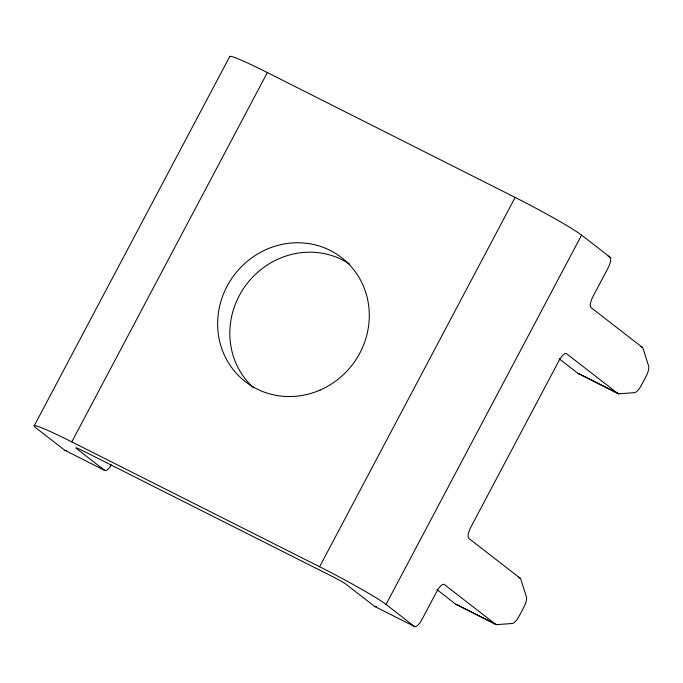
<?xml version="1.0" encoding="UTF-8"?>
<svg xmlns="http://www.w3.org/2000/svg" width="683" height="683" viewBox="0 0 683 683"><rect width="100%" height="100%" fill="white"/><g stroke="black" fill="none" stroke-linecap="round" stroke-linejoin="round"><path stroke-width="1.02" d="M34.15 425.919L229.701 56.595M111.372 464.91A10.467 3.364 -63.3 0 1 104.712 470.408L64.885 450.336L36.472 428.309A60.181 3.569 27.9 0 1 71.8 441.892L267.352 72.569L515.136 197.43A60.181 3.569 27.9 0 1 581.583 235.131L609.996 257.149A10.467 3.364 -63.3 0 1 607.81 268.487L593.143 296.183A10.467 3.364 -63.3 0 0 590.957 307.512L642.438 347.425A10.467 3.364 -63.3 0 1 642.968 348.245L648.671 366.105A10.467 3.364 -63.3 0 1 645.973 376.606L641.388 385.263A10.467 3.364 -63.3 0 1 634.627 392.631L618.832 393.818A10.467 3.364 -63.3 0 1 617.995 393.587L578.177 373.516L559.078 358.712M617.995 393.587L566.514 353.683A10.467 3.364 -63.3 0 0 558.925 360.812L470.929 527.011A10.467 3.364 -63.3 0 0 468.743 538.341L520.224 578.253A10.467 3.364 -63.3 0 1 520.745 579.073L526.456 596.933A10.467 3.364 -63.3 0 1 523.75 607.443L519.174 616.092A10.467 3.364 -63.3 0 1 512.412 623.459L496.618 624.646A10.467 3.364 -63.3 0 1 495.781 624.416L444.3 584.511A10.467 3.364 -63.3 0 0 436.702 591.64L422.043 619.344A10.467 3.364 -63.3 0 1 414.444 626.482L386.032 604.455A60.181 3.569 27.9 0 0 319.593 566.753L515.136 197.43M386.032 604.455L581.583 235.131M608.092 256.193L609.996 257.149M640.543 346.469L642.438 347.425M618.832 393.818L579.013 373.755A10.467 3.364 -63.3 0 1 578.177 373.516M518.329 577.297L520.224 578.253M496.618 624.646L456.79 604.583A10.467 3.364 -63.3 0 1 455.954 604.353L436.855 589.54M455.954 604.353L495.781 624.416M71.8 441.892L319.593 566.753M104.712 470.408L76.3 448.381A13.079 0.777 27.9 0 1 83.975 451.335L331.767 576.196A13.079 0.777 27.9 0 1 346.213 584.392L374.617 606.41L414.444 626.482M229.838 56.945A60.181 3.569 27.9 0 1 267.352 72.569M253.624 387.85A78.494 74.174 -52.2 0 1 247.101 283.547A78.494 74.174 -52.2 0 1 349.781 264.21M376.41 606.342A10.467 3.364 -63.3 0 1 374.617 606.41M66.678 450.268A10.467 3.364 -63.3 0 1 64.885 450.336M320.148 390.053A78.494 74.174 -52.2 0 0 341.602 257.653A78.494 74.174 -52.2 0 0 218.662 311.269A78.494 74.174 -52.2 0 0 320.148 390.053"/></g></svg>
